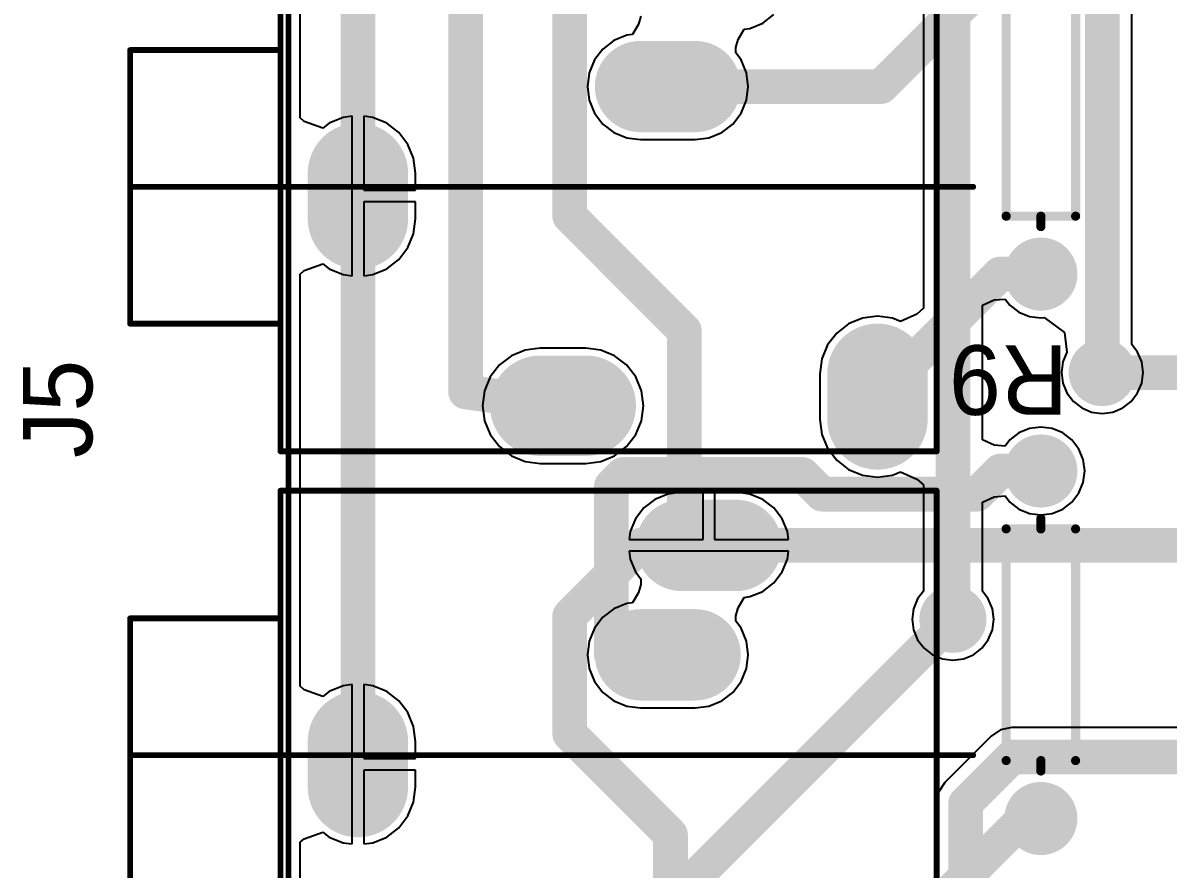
# Model space of a CAD drawing. Header units: millimetres. Extents: x 2.82 to 7.12, y 0.77 to 5.15.
# Drawn here: x 2.826 to 3.815, y 2.141 to 2.872 of the extents above; entities that cross this region are included whole.
import ezdxf

# ---------------------------------------------------------------- set-up
doc = ezdxf.new("R2010")
doc.units = ezdxf.units.MM
doc.header["$MEASUREMENT"] = 0
for name, color, linetype in [('BottomLayer', 5, 'Continuous'), ('BottomSolder', 6, 'Continuous'), ('Mechanical1', 6, 'Continuous'), ('MultiLayer', 9, 'Continuous'), ('PadHoleLayer', 156, 'Continuous'), ('TopLayer', 1, 'Continuous'), ('TopOverlay', 2, 'Continuous'), ('TopSolder', 216, 'Continuous'), ('ViaHoleLayer', 16, 'Continuous')]:
    doc.layers.add(name, color=color, linetype=linetype)

msp = doc.modelspace()

# ---------------------------------------------------------------- linework, layer by layer
at = {"layer": 'BottomLayer'}
for points, const_width in [([(3.208, 2.55333), (3.208, 3.096)], 0.03), ([(3.56692, 2.81692), (3.705, 2.955)], 0.03), ([(3.35909, 2.81692), (3.40634, 2.81692)], 0.07087), ([(3.38272, 2.81692), (3.56692, 2.81692)], 0.03), ([(3.115, 2.70275), (3.115, 2.74212)], 0.07874), ([(3.56382, 2.54921), (3.66961, 2.655)], 0.03), ([(3.66961, 2.655), (3.705, 2.655)], 0.03), ([(3.56382, 2.52952), (3.56382, 2.56889)], 0.07874), ([(3.758, 2.57), (4.86, 2.57)], 0.03), ([(3.27248, 2.54133), (3.31185, 2.54133)], 0.07874), ([(3.208, 2.55333), (3.29217, 2.54133)], 0.03), ([(3.334, 2.472), (3.344, 2.482)], 0.03), ([(3.344, 2.482), (3.499, 2.482)], 0.03), ([(3.499, 2.482), (3.516, 2.465)], 0.03), ([(3.65, 2.465), (3.67, 2.485)], 0.03), ([(3.67, 2.485), (3.705, 2.485)], 0.03), ([(3.334, 2.32628), (3.334, 2.472)], 0.03), ([(3.516, 2.465), (3.65, 2.465)], 0.03), ([(3.39453, 2.42077), (3.44177, 2.42077)], 0.07087), ([(3.41815, 2.42077), (3.92923, 2.42077)], 0.03), ([(3.361, 2.089), (3.629, 2.357)], 0.03), ([(3.35909, 2.32628), (3.40634, 2.32628)], 0.07087), ([(3.334, 2.32628), (3.38272, 2.32628)], 0.03), ([(3.115, 2.21211), (3.115, 2.25148)], 0.07874), ([(3.56382, 2.05857), (3.69025, 2.185)], 0.03), ([(3.69025, 2.185), (3.705, 2.185)], 0.03)]:
    msp.add_lwpolyline(points, dxfattribs=dict(at, const_width=const_width))
for points, const_width in [([(3.34138, 2.81692, 1), (3.37681, 2.81692, 1)], 0.03543), ([(3.38862, 2.81692, 1), (3.42405, 2.81692, 1)], 0.03543), ([(3.37522, 2.81692, 1), (3.39022, 2.81692, 1)], 0.015), ([(3.55942, 2.81692, 1), (3.57442, 2.81692, 1)], 0.015), ([(3.55942, 2.81692, 1), (3.57442, 2.81692, 1)], 0.015), ([(3.09531, 2.74212, 1), (3.13469, 2.74212, 1)], 0.03937), ([(3.09531, 2.70275, 1), (3.13469, 2.70275, 1)], 0.03937), ([(3.69122, 2.655, 1), (3.71878, 2.655, 1)], 0.02756), ([(3.66211, 2.655, 1), (3.67711, 2.655, 1)], 0.015), ([(3.66211, 2.655, 1), (3.67711, 2.655, 1)], 0.015), ([(3.6975, 2.655, 1), (3.7125, 2.655, 1)], 0.015), ([(3.54413, 2.56889, 1), (3.5835, 2.56889, 1)], 0.03937), ([(3.7455, 2.57, 1), (3.7705, 2.57, 1)], 0.025), ([(3.7505, 2.57, 1), (3.7655, 2.57, 1)], 0.015), ([(3.2528, 2.54133, 1), (3.29217, 2.54133, 1)], 0.03937), ([(3.29217, 2.54133, 1), (3.33154, 2.54133, 1)], 0.03937), ([(3.2005, 2.55333, 1), (3.2155, 2.55333, 1)], 0.015), ([(3.2005, 2.55333, 1), (3.2155, 2.55333, 1)], 0.015), ([(3.54413, 2.52952, 1), (3.5835, 2.52952, 1)], 0.03937), ([(3.55632, 2.54921, 1), (3.57132, 2.54921, 1)], 0.015), ([(3.28467, 2.54133, 1), (3.29967, 2.54133, 1)], 0.015), ([(3.69122, 2.485, 1), (3.71878, 2.485, 1)], 0.02756), ([(3.3365, 2.482, 1), (3.3515, 2.482, 1)], 0.015), ([(3.3365, 2.482, 1), (3.3515, 2.482, 1)], 0.015), ([(3.4915, 2.482, 1), (3.5065, 2.482, 1)], 0.015), ([(3.4915, 2.482, 1), (3.5065, 2.482, 1)], 0.015), ([(3.6625, 2.485, 1), (3.6775, 2.485, 1)], 0.015), ([(3.6625, 2.485, 1), (3.6775, 2.485, 1)], 0.015), ([(3.6975, 2.485, 1), (3.7125, 2.485, 1)], 0.015), ([(3.3265, 2.472, 1), (3.3415, 2.472, 1)], 0.015), ([(3.3265, 2.472, 1), (3.3415, 2.472, 1)], 0.015), ([(3.5085, 2.465, 1), (3.5235, 2.465, 1)], 0.015), ([(3.5085, 2.465, 1), (3.5235, 2.465, 1)], 0.015), ([(3.6425, 2.465, 1), (3.6575, 2.465, 1)], 0.015), ([(3.6425, 2.465, 1), (3.6575, 2.465, 1)], 0.015), ([(3.37681, 2.42077, 1), (3.41224, 2.42077, 1)], 0.03543), ([(3.42406, 2.42077, 1), (3.45949, 2.42077, 1)], 0.03543), ([(3.41065, 2.42077, 1), (3.42565, 2.42077, 1)], 0.015), ([(3.6165, 2.357, 1), (3.6415, 2.357, 1)], 0.025), ([(3.6215, 2.357, 1), (3.6365, 2.357, 1)], 0.015), ([(3.34138, 2.32628, 1), (3.37681, 2.32628, 1)], 0.03543), ([(3.38862, 2.32628, 1), (3.42405, 2.32628, 1)], 0.03543), ([(3.3265, 2.32628, 1), (3.3415, 2.32628, 1)], 0.015), ([(3.3265, 2.32628, 1), (3.3415, 2.32628, 1)], 0.015), ([(3.37522, 2.32628, 1), (3.39022, 2.32628, 1)], 0.015), ([(3.09531, 2.25148, 1), (3.13469, 2.25148, 1)], 0.03937), ([(3.09531, 2.21211, 1), (3.13469, 2.21211, 1)], 0.03937), ([(3.69122, 2.185, 1), (3.71878, 2.185, 1)], 0.02756), ([(3.68275, 2.185, 1), (3.69775, 2.185, 1)], 0.015), ([(3.68275, 2.185, 1), (3.69775, 2.185, 1)], 0.015), ([(3.6975, 2.185, 1), (3.7125, 2.185, 1)], 0.015)]:
    msp.add_lwpolyline(points, format="xyb", close=True, dxfattribs=dict(at, const_width=const_width))
at = {"layer": 'BottomSolder'}
for points, const_width in [([(3.35909, 2.81692), (3.40634, 2.81692)], 0.07887), ([(3.115, 2.70275), (3.115, 2.74212)], 0.08674), ([(3.56382, 2.52952), (3.56382, 2.56889)], 0.08674), ([(3.27248, 2.54133), (3.31185, 2.54133)], 0.08674), ([(3.39453, 2.42077), (3.44177, 2.42077)], 0.07887), ([(3.35909, 2.32628), (3.40634, 2.32628)], 0.07887), ([(3.115, 2.21211), (3.115, 2.25148)], 0.08674)]:
    msp.add_lwpolyline(points, dxfattribs=dict(at, const_width=const_width))
for points, const_width in [([(3.33938, 2.81692, 1), (3.37881, 2.81692, 1)], 0.03943), ([(3.38662, 2.81692, 1), (3.42605, 2.81692, 1)], 0.03943), ([(3.09332, 2.74212, 1), (3.13668, 2.74212, 1)], 0.04337), ([(3.09332, 2.70275, 1), (3.13668, 2.70275, 1)], 0.04337), ([(3.68922, 2.655, 1), (3.72078, 2.655, 1)], 0.03156), ([(3.54213, 2.56889, 1), (3.5855, 2.56889, 1)], 0.04337), ([(3.7435, 2.57, 1), (3.7725, 2.57, 1)], 0.029), ([(3.2508, 2.54133, 1), (3.29417, 2.54133, 1)], 0.04337), ([(3.29017, 2.54133, 1), (3.33354, 2.54133, 1)], 0.04337), ([(3.54213, 2.52952, 1), (3.5855, 2.52952, 1)], 0.04337), ([(3.68922, 2.485, 1), (3.72078, 2.485, 1)], 0.03156), ([(3.37481, 2.42077, 1), (3.41424, 2.42077, 1)], 0.03943), ([(3.42206, 2.42077, 1), (3.46149, 2.42077, 1)], 0.03943), ([(3.6145, 2.357, 1), (3.6435, 2.357, 1)], 0.029), ([(3.33938, 2.32628, 1), (3.37881, 2.32628, 1)], 0.03943), ([(3.38662, 2.32628, 1), (3.42605, 2.32628, 1)], 0.03943), ([(3.09332, 2.25148, 1), (3.13668, 2.25148, 1)], 0.04337), ([(3.09332, 2.21211, 1), (3.13668, 2.21211, 1)], 0.04337), ([(3.68922, 2.185, 1), (3.72078, 2.185, 1)], 0.03156)]:
    msp.add_lwpolyline(points, format="xyb", close=True, dxfattribs=dict(at, const_width=const_width))
at = {"layer": 'Mechanical1', "const_width": 0.005}
msp.add_lwpolyline([(3.055, 0.995), (3.055, 4.945)], dxfattribs=at)
at = {"layer": 'MultiLayer'}
for points, const_width in [([(3.35909, 2.81692), (3.40634, 2.81692)], 0.07087), ([(3.115, 2.70275), (3.115, 2.74212)], 0.07874), ([(3.56382, 2.52952), (3.56382, 2.56889)], 0.07874), ([(3.27248, 2.54133), (3.31185, 2.54133)], 0.07874), ([(3.39453, 2.42077), (3.44177, 2.42077)], 0.07087), ([(3.35909, 2.32628), (3.40634, 2.32628)], 0.07087), ([(3.115, 2.21211), (3.115, 2.25148)], 0.07874)]:
    msp.add_lwpolyline(points, dxfattribs=dict(at, const_width=const_width))
for points, const_width in [([(3.34138, 2.81692, 1), (3.37681, 2.81692, 1)], 0.03543), ([(3.38862, 2.81692, 1), (3.42405, 2.81692, 1)], 0.03543), ([(3.09531, 2.74212, 1), (3.13469, 2.74212, 1)], 0.03937), ([(3.09531, 2.70275, 1), (3.13469, 2.70275, 1)], 0.03937), ([(3.69122, 2.655, 1), (3.71878, 2.655, 1)], 0.02756), ([(3.54413, 2.56889, 1), (3.5835, 2.56889, 1)], 0.03937), ([(3.7455, 2.57, 1), (3.7705, 2.57, 1)], 0.025), ([(3.2528, 2.54133, 1), (3.29217, 2.54133, 1)], 0.03937), ([(3.29217, 2.54133, 1), (3.33154, 2.54133, 1)], 0.03937), ([(3.54413, 2.52952, 1), (3.5835, 2.52952, 1)], 0.03937), ([(3.69122, 2.485, 1), (3.71878, 2.485, 1)], 0.02756), ([(3.37681, 2.42077, 1), (3.41224, 2.42077, 1)], 0.03543), ([(3.42406, 2.42077, 1), (3.45949, 2.42077, 1)], 0.03543), ([(3.6165, 2.357, 1), (3.6415, 2.357, 1)], 0.025), ([(3.34138, 2.32628, 1), (3.37681, 2.32628, 1)], 0.03543), ([(3.38862, 2.32628, 1), (3.42405, 2.32628, 1)], 0.03543), ([(3.09531, 2.25148, 1), (3.13469, 2.25148, 1)], 0.03937), ([(3.09531, 2.21211, 1), (3.13469, 2.21211, 1)], 0.03937), ([(3.69122, 2.185, 1), (3.71878, 2.185, 1)], 0.02756)]:
    msp.add_lwpolyline(points, format="xyb", close=True, dxfattribs=dict(at, const_width=const_width))
at = {"layer": 'PadHoleLayer'}
for points, const_width in [([(3.36894, 2.81692, 1), (3.3965, 2.81692, 1)], 0.02756), ([(3.10024, 2.72244, 1), (3.12976, 2.72244, 1)], 0.02953), ([(3.69663, 2.655, 1), (3.71337, 2.655, 1)], 0.01673), ([(3.54905, 2.54921, 1), (3.57858, 2.54921, 1)], 0.02953), ([(3.2774, 2.54133, 1), (3.30693, 2.54133, 1)], 0.02953), ([(3.69663, 2.485, 1), (3.71337, 2.485, 1)], 0.01673), ([(3.40437, 2.42077, 1), (3.43193, 2.42077, 1)], 0.02756), ([(3.36894, 2.32628, 1), (3.3965, 2.32628, 1)], 0.02756), ([(3.10024, 2.23179, 1), (3.12976, 2.23179, 1)], 0.02953), ([(3.69663, 2.185, 1), (3.71337, 2.185, 1)], 0.01673)]:
    msp.add_lwpolyline(points, format="xyb", close=True, dxfattribs=dict(at, const_width=const_width))
at = {"layer": 'TopLayer'}
for p, q in [((3.78349, 2.59427), (3.78349, 3.51073)), ((3.065, 2.78979), (3.065, 3.14572)), ((3.60351, 2.96358), (3.60351, 2.62548)), ((3.46468, 2.87173), (3.47418, 2.87901)), ((3.35741, 2.87088), (3.35217, 2.86184)), ((3.3594, 2.87769), (3.35741, 2.87088)), ((3.45363, 2.86715), (3.46468, 2.87173)), ((3.34723, 2.86119), (3.33618, 2.85661)), ((3.35217, 2.86184), (3.34723, 2.86119)), ((3.44346, 2.85746), (3.4487, 2.8665)), ((3.4487, 2.8665), (3.45363, 2.86715)), ((3.32669, 2.84933), (3.31941, 2.83984)), ((3.33618, 2.85661), (3.32669, 2.84933)), ((3.44137, 2.8459), (3.44147, 2.85064)), ((3.44147, 2.85064), (3.44346, 2.85746)), ((3.31941, 2.83984), (3.31483, 2.82878)), ((3.44602, 2.83984), (3.44137, 2.8459)), ((3.4506, 2.82878), (3.44602, 2.83984)), ((3.31483, 2.82878), (3.31327, 2.81692)), ((3.45216, 2.81692), (3.4506, 2.82878)), ((3.31327, 2.81692), (3.31483, 2.80506)), ((3.4506, 2.80506), (3.45216, 2.81692)), ((3.31483, 2.80506), (3.31941, 2.79401)), ((3.44602, 2.79401), (3.4506, 2.80506)), ((3.10211, 2.79022), (3.0901, 2.78525)), ((3.11, 2.79126), (3.10211, 2.79022)), ((3.11, 2.72244), (3.11, 2.79126)), ((3.12789, 2.79022), (3.12, 2.79126)), ((3.12, 2.79126), (3.12, 2.72744)), ((3.1399, 2.78525), (3.12789, 2.79022)), ((3.31941, 2.79401), (3.32669, 2.78452)), ((3.43874, 2.78452), (3.44602, 2.79401)), ((3.0685, 2.78685), (3.065, 2.78979)), ((3.08468, 2.78109), (3.0685, 2.78685)), ((3.0901, 2.78525), (3.08468, 2.78109)), ((3.15021, 2.77733), (3.1399, 2.78525)), ((3.32669, 2.78452), (3.33618, 2.77724)), ((3.42925, 2.77724), (3.43874, 2.78452)), ((3.15812, 2.76702), (3.15021, 2.77733)), ((3.33618, 2.77724), (3.34723, 2.77266)), ((3.34723, 2.77266), (3.35909, 2.7711)), ((3.35909, 2.7711), (3.40634, 2.7711)), ((3.40634, 2.7711), (3.4182, 2.77266)), ((3.4182, 2.77266), (3.42925, 2.77724)), ((3.1631, 2.75501), (3.15812, 2.76702)), ((3.1648, 2.74212), (3.1631, 2.75501)), ((3.1648, 2.72744), (3.1648, 2.74212)), ((3.11, 2.65361), (3.11, 2.72244)), ((3.12, 2.72744), (3.1648, 2.72744)), ((3.1648, 2.71744), (3.12, 2.71744)), ((3.12, 2.71744), (3.12, 2.65361)), ((3.1648, 2.70275), (3.1648, 2.71744)), ((3.1631, 2.68986), (3.1648, 2.70275)), ((3.15812, 2.67785), (3.1631, 2.68986)), ((3.15021, 2.66754), (3.15812, 2.67785)), ((3.0685, 2.65803), (3.08468, 2.66378)), ((3.08468, 2.66378), (3.0901, 2.65963)), ((3.1399, 2.65963), (3.15021, 2.66754)), ((3.065, 2.65508), (3.0685, 2.65803)), ((3.065, 2.29915), (3.065, 2.65508)), ((3.0901, 2.65963), (3.10211, 2.65465)), ((3.10211, 2.65465), (3.11, 2.65361)), ((3.12, 2.65361), (3.12789, 2.65465)), ((3.12789, 2.65465), (3.1399, 2.65963)), ((3.65449, 2.62804), (3.66478, 2.6327)), ((3.66478, 2.6327), (3.67417, 2.63347)), ((3.67417, 2.63347), (3.67821, 2.62821)), ((3.60351, 2.62548), (3.59797, 2.62044)), ((3.65449, 2.51196), (3.65449, 2.62804)), ((3.67821, 2.62821), (3.68606, 2.62219)), ((3.68606, 2.62219), (3.6952, 2.61841)), ((3.53892, 2.61202), (3.52861, 2.6041)), ((3.55093, 2.61699), (3.53892, 2.61202)), ((3.56382, 2.61869), (3.55093, 2.61699)), ((3.57671, 2.61699), (3.56382, 2.61869)), ((3.58383, 2.61404), (3.57671, 2.61699)), ((3.59797, 2.62044), (3.58383, 2.61404)), ((3.6952, 2.61841), (3.705, 2.61712)), ((3.705, 2.61712), (3.70782, 2.61749)), ((3.70782, 2.61749), (3.72554, 2.60449)), ((3.52861, 2.6041), (3.52069, 2.59379)), ((3.72554, 2.60449), (3.72743, 2.58765)), ((3.52069, 2.59379), (3.51572, 2.58178)), ((3.78857, 2.58765), (3.78349, 2.59427)), ((3.24758, 2.58446), (3.23727, 2.57655)), ((3.25959, 2.58943), (3.24758, 2.58446)), ((3.27248, 2.59113), (3.25959, 2.58943)), ((3.31185, 2.59113), (3.27248, 2.59113)), ((3.32474, 2.58943), (3.31185, 2.59113)), ((3.33675, 2.58446), (3.32474, 2.58943)), ((3.34706, 2.57655), (3.33675, 2.58446)), ((3.72743, 2.58765), (3.7239, 2.57914)), ((3.7921, 2.57914), (3.78857, 2.58765)), ((3.23727, 2.57655), (3.22936, 2.56623)), ((3.35498, 2.56623), (3.34706, 2.57655)), ((3.51572, 2.58178), (3.51402, 2.56889)), ((3.7239, 2.57914), (3.7227, 2.57)), ((3.7933, 2.57), (3.7921, 2.57914)), ((3.22936, 2.56623), (3.22438, 2.55422)), ((3.35995, 2.55422), (3.35498, 2.56623)), ((3.51402, 2.56889), (3.51402, 2.52952)), ((3.7227, 2.57), (3.7239, 2.56086)), ((3.7921, 2.56086), (3.7933, 2.57)), ((3.22438, 2.55422), (3.22268, 2.54133)), ((3.36165, 2.54133), (3.35995, 2.55422)), ((3.7239, 2.56086), (3.72743, 2.55235)), ((3.78857, 2.55235), (3.7921, 2.56086)), ((3.72743, 2.55235), (3.73304, 2.54504)), ((3.73304, 2.54504), (3.74035, 2.53943)), ((3.77565, 2.53943), (3.78296, 2.54504)), ((3.78296, 2.54504), (3.78857, 2.55235)), ((3.22268, 2.54133), (3.22438, 2.52845)), ((3.35995, 2.52845), (3.36165, 2.54133)), ((3.74035, 2.53943), (3.74886, 2.5359)), ((3.74886, 2.5359), (3.758, 2.5347)), ((3.758, 2.5347), (3.76714, 2.5359)), ((3.76714, 2.5359), (3.77565, 2.53943)), ((3.22438, 2.52845), (3.22936, 2.51644)), ((3.35498, 2.51644), (3.35995, 2.52845)), ((3.51402, 2.52952), (3.51572, 2.51663)), ((3.705, 2.52288), (3.6952, 2.52159)), ((3.7148, 2.52159), (3.705, 2.52288)), ((3.22936, 2.51644), (3.23727, 2.50612)), ((3.34706, 2.50612), (3.35498, 2.51644)), ((3.51572, 2.51663), (3.52069, 2.50462)), ((3.68606, 2.51781), (3.67821, 2.51179)), ((3.6952, 2.52159), (3.68606, 2.51781)), ((3.72394, 2.51781), (3.7148, 2.52159)), ((3.73179, 2.51179), (3.72394, 2.51781)), ((3.23727, 2.50612), (3.24758, 2.49821)), ((3.33675, 2.49821), (3.34706, 2.50612)), ((3.52069, 2.50462), (3.52861, 2.49431)), ((3.66478, 2.5073), (3.65449, 2.51196)), ((3.67417, 2.50653), (3.66478, 2.5073)), ((3.67821, 2.51179), (3.67417, 2.50653)), ((3.73781, 2.50394), (3.73179, 2.51179)), ((3.74159, 2.4948), (3.73781, 2.50394)), ((3.24758, 2.49821), (3.25959, 2.49323)), ((3.25959, 2.49323), (3.27248, 2.49154)), ((3.31185, 2.49154), (3.32474, 2.49323)), ((3.32474, 2.49323), (3.33675, 2.49821)), ((3.52861, 2.49431), (3.53892, 2.4864)), ((3.74288, 2.485), (3.74159, 2.4948)), ((3.27248, 2.49154), (3.31185, 2.49154)), ((3.53892, 2.4864), (3.55093, 2.48142)), ((3.57671, 2.48142), (3.58383, 2.48437)), ((3.58383, 2.48437), (3.59797, 2.47798)), ((3.74159, 2.4752), (3.74288, 2.485)), ((3.55093, 2.48142), (3.56382, 2.47973)), ((3.56382, 2.47973), (3.57671, 2.48142)), ((3.59797, 2.47798), (3.60351, 2.47294)), ((3.73781, 2.46606), (3.74159, 2.4752)), ((3.38267, 2.46503), (3.37162, 2.46046)), ((3.39453, 2.46659), (3.38267, 2.46503)), ((3.41315, 2.46659), (3.39453, 2.46659)), ((3.41315, 2.42577), (3.41315, 2.46659)), ((3.44177, 2.46659), (3.42315, 2.46659)), ((3.42315, 2.46659), (3.42315, 2.42577)), ((3.45363, 2.46503), (3.44177, 2.46659)), ((3.46468, 2.46046), (3.45363, 2.46503)), ((3.60351, 2.47294), (3.60351, 2.38127)), ((3.66478, 2.4627), (3.67417, 2.46347)), ((3.67417, 2.46347), (3.67821, 2.45821)), ((3.73179, 2.45821), (3.73781, 2.46606)), ((3.37162, 2.46046), (3.36212, 2.45317)), ((3.47418, 2.45317), (3.46468, 2.46046)), ((3.65449, 2.45804), (3.66478, 2.4627)), ((3.65449, 2.38127), (3.65449, 2.45804)), ((3.67821, 2.45821), (3.68606, 2.45219)), ((3.72394, 2.45219), (3.73179, 2.45821)), ((3.35484, 2.44368), (3.35026, 2.43263)), ((3.36212, 2.45317), (3.35484, 2.44368)), ((3.48146, 2.44368), (3.47418, 2.45317)), ((3.48604, 2.43263), (3.48146, 2.44368)), ((3.68606, 2.45219), (3.6952, 2.44841)), ((3.6952, 2.44841), (3.705, 2.44712)), ((3.705, 2.44712), (3.7148, 2.44841)), ((3.7148, 2.44841), (3.72394, 2.45219)), ((3.35026, 2.43263), (3.34936, 2.42577)), ((3.34936, 2.42577), (3.41315, 2.42577)), ((3.42315, 2.42577), (3.48694, 2.42577)), ((3.48694, 2.42577), (3.48604, 2.43263)), ((3.41815, 2.41577), (3.34936, 2.41577)), ((3.34936, 2.41577), (3.35026, 2.40891)), ((3.48694, 2.41577), (3.41815, 2.41577)), ((3.48604, 2.40891), (3.48694, 2.41577)), ((3.35026, 2.40891), (3.35484, 2.39786)), ((3.48146, 2.39786), (3.48604, 2.40891)), ((3.35484, 2.39786), (3.3595, 2.39179)), ((3.47418, 2.38837), (3.48146, 2.39786)), ((3.3594, 2.38705), (3.35741, 2.38024)), ((3.3595, 2.39179), (3.3594, 2.38705)), ((3.46468, 2.38108), (3.47418, 2.38837)), ((3.35741, 2.38024), (3.35217, 2.3712)), ((3.44346, 2.36681), (3.4487, 2.37586)), ((3.4487, 2.37586), (3.45363, 2.37651)), ((3.45363, 2.37651), (3.46468, 2.38108)), ((3.59843, 2.37465), (3.5949, 2.36614)), ((3.60351, 2.38127), (3.59843, 2.37465)), ((3.65957, 2.37465), (3.65449, 2.38127)), ((3.6631, 2.36614), (3.65957, 2.37465)), ((3.33618, 2.36597), (3.32669, 2.35869)), ((3.34723, 2.37055), (3.33618, 2.36597)), ((3.35217, 2.3712), (3.34723, 2.37055)), ((3.44147, 2.36), (3.44346, 2.36681)), ((3.5949, 2.36614), (3.5937, 2.357)), ((3.6643, 2.357), (3.6631, 2.36614)), ((3.32669, 2.35869), (3.31941, 2.34919)), ((3.44137, 2.35526), (3.44147, 2.36)), ((3.44602, 2.34919), (3.44137, 2.35526)), ((3.5937, 2.357), (3.5949, 2.34786)), ((3.6631, 2.34786), (3.6643, 2.357)), ((3.31941, 2.34919), (3.31483, 2.33814)), ((3.4506, 2.33814), (3.44602, 2.34919)), ((3.5949, 2.34786), (3.59843, 2.33935)), ((3.65957, 2.33935), (3.6631, 2.34786)), ((3.31483, 2.33814), (3.31327, 2.32628)), ((3.45216, 2.32628), (3.4506, 2.33814)), ((3.59843, 2.33935), (3.60404, 2.33204)), ((3.65396, 2.33204), (3.65957, 2.33935)), ((3.31327, 2.32628), (3.31483, 2.31442)), ((3.4506, 2.31442), (3.45216, 2.32628)), ((3.60404, 2.33204), (3.61135, 2.32643)), ((3.61135, 2.32643), (3.61986, 2.3229)), ((3.63814, 2.3229), (3.64665, 2.32643)), ((3.64665, 2.32643), (3.65396, 2.33204)), ((3.61986, 2.3229), (3.629, 2.3217)), ((3.629, 2.3217), (3.63814, 2.3229)), ((3.31483, 2.31442), (3.31941, 2.30337)), ((3.44602, 2.30337), (3.4506, 2.31442)), ((3.0685, 2.2962), (3.065, 2.29915)), ((3.08468, 2.29045), (3.0685, 2.2962)), ((3.10211, 2.29958), (3.0901, 2.2946)), ((3.11, 2.30062), (3.10211, 2.29958)), ((3.11, 2.23179), (3.11, 2.30062)), ((3.12789, 2.29958), (3.12, 2.30062)), ((3.12, 2.30062), (3.12, 2.23679)), ((3.1399, 2.2946), (3.12789, 2.29958)), ((3.31941, 2.30337), (3.32669, 2.29388)), ((3.43874, 2.29388), (3.44602, 2.30337)), ((3.0901, 2.2946), (3.08468, 2.29045)), ((3.15021, 2.28669), (3.1399, 2.2946)), ((3.15812, 2.27638), (3.15021, 2.28669)), ((3.32669, 2.29388), (3.33618, 2.2866)), ((3.33618, 2.2866), (3.34723, 2.28202)), ((3.4182, 2.28202), (3.42925, 2.2866)), ((3.42925, 2.2866), (3.43874, 2.29388)), ((3.1631, 2.26437), (3.15812, 2.27638)), ((3.34723, 2.28202), (3.35909, 2.28046)), ((3.35909, 2.28046), (3.40634, 2.28046)), ((3.40634, 2.28046), (3.4182, 2.28202)), ((3.1648, 2.25148), (3.1631, 2.26437)), ((3.66198, 2.25602), (3.62198, 2.21602)), ((3.67025, 2.26155), (3.66198, 2.25602)), ((3.68, 2.26349), (3.67025, 2.26155)), ((3.85043, 2.26349), (3.68, 2.26349)), ((3.1648, 2.23679), (3.1648, 2.25148)), ((3.12, 2.23679), (3.1648, 2.23679)), ((3.11, 2.16297), (3.11, 2.23179)), ((3.1648, 2.22679), (3.12, 2.22679)), ((3.12, 2.22679), (3.12, 2.16297)), ((3.1648, 2.21211), (3.1648, 2.22679)), ((3.1631, 2.19922), (3.1648, 2.21211)), ((3.61645, 2.20775), (3.61451, 2.198)), ((3.62198, 2.21602), (3.61645, 2.20775)), ((3.15812, 2.18721), (3.1631, 2.19922)), ((3.61451, 2.198), (3.61451, 2.12552)), ((3.15021, 2.1769), (3.15812, 2.18721)), ((3.1399, 2.16898), (3.15021, 2.1769)), ((3.065, 2.16444), (3.0685, 2.16738)), ((3.0685, 2.16738), (3.08468, 2.17314)), ((3.08468, 2.17314), (3.0901, 2.16898)), ((3.0901, 2.16898), (3.10211, 2.16401)), ((3.12789, 2.16401), (3.1399, 2.16898)), ((3.065, 1.80614), (3.065, 2.16444)), ((3.10211, 2.16401), (3.11, 2.16297)), ((3.12, 2.16297), (3.12789, 2.16401))]:
    msp.add_line(p, q, dxfattribs=at)
for points, const_width in [([(3.629, 2.357), (3.629, 3.713)], 0.03), ([(3.758, 2.57), (3.758, 3.535)], 0.03), ([(3.115, 2.72244), (3.115, 3.21308)], 0.03), ([(3.298, 2.705), (3.298, 2.88941)], 0.03), ([(3.35909, 2.81692), (3.40634, 2.81692)], 0.07087), ([(3.115, 2.70275), (3.115, 2.74212)], 0.07874), ([(3.115, 2.23179), (3.115, 2.72244)], 0.03), ([(3.298, 2.705), (3.397, 2.606)], 0.03), ([(3.397, 2.42077), (3.397, 2.606)], 0.03), ([(3.56382, 2.52952), (3.56382, 2.56889)], 0.07874), ([(3.27248, 2.54133), (3.31185, 2.54133)], 0.07874), ([(3.39453, 2.42077), (3.44177, 2.42077)], 0.07087), ([(3.298, 2.36), (3.35877, 2.42077)], 0.03), ([(3.35877, 2.42077), (3.397, 2.42077)], 0.03), ([(3.397, 2.42077), (3.41815, 2.42077)], 0.03), ([(3.298, 2.258), (3.298, 2.36)], 0.03), ([(3.35909, 2.32628), (3.40634, 2.32628)], 0.07087), ([(3.115, 2.21211), (3.115, 2.25148)], 0.07874), ([(3.298, 2.258), (3.385, 2.171)], 0.03), ([(3.64, 2.198), (3.68, 2.238)], 0.03), ([(3.68, 2.238), (3.872, 2.238)], 0.03), ([(3.64, 1.941), (3.64, 2.198)], 0.03), ([(3.385, 1.93013), (3.385, 2.171)], 0.03)]:
    msp.add_lwpolyline(points, dxfattribs=dict(at, const_width=const_width))
for points, const_width in [([(3.34138, 2.81692, 1), (3.37681, 2.81692, 1)], 0.03543), ([(3.38862, 2.81692, 1), (3.42405, 2.81692, 1)], 0.03543), ([(3.09531, 2.74212, 1), (3.13469, 2.74212, 1)], 0.03937), ([(3.09531, 2.70275, 1), (3.13469, 2.70275, 1)], 0.03937), ([(3.1075, 2.72244, 1), (3.1225, 2.72244, 1)], 0.015), ([(3.1075, 2.72244, 1), (3.1225, 2.72244, 1)], 0.015), ([(3.2905, 2.705, 1), (3.3055, 2.705, 1)], 0.015), ([(3.2905, 2.705, 1), (3.3055, 2.705, 1)], 0.015), ([(3.69122, 2.655, 1), (3.71878, 2.655, 1)], 0.02756), ([(3.3895, 2.606, 1), (3.4045, 2.606, 1)], 0.015), ([(3.3895, 2.606, 1), (3.4045, 2.606, 1)], 0.015), ([(3.54413, 2.56889, 1), (3.5835, 2.56889, 1)], 0.03937), ([(3.7455, 2.57, 1), (3.7705, 2.57, 1)], 0.025), ([(3.7505, 2.57, 1), (3.7655, 2.57, 1)], 0.015), ([(3.2528, 2.54133, 1), (3.29217, 2.54133, 1)], 0.03937), ([(3.29217, 2.54133, 1), (3.33154, 2.54133, 1)], 0.03937), ([(3.54413, 2.52952, 1), (3.5835, 2.52952, 1)], 0.03937), ([(3.69122, 2.485, 1), (3.71878, 2.485, 1)], 0.02756), ([(3.37681, 2.42077, 1), (3.41224, 2.42077, 1)], 0.03543), ([(3.42406, 2.42077, 1), (3.45949, 2.42077, 1)], 0.03543), ([(3.35127, 2.42077, 1), (3.36627, 2.42077, 1)], 0.015), ([(3.35127, 2.42077, 1), (3.36627, 2.42077, 1)], 0.015), ([(3.3895, 2.42077, 1), (3.4045, 2.42077, 1)], 0.015), ([(3.3895, 2.42077, 1), (3.4045, 2.42077, 1)], 0.015), ([(3.3895, 2.42077, 1), (3.4045, 2.42077, 1)], 0.015), ([(3.41065, 2.42077, 1), (3.42565, 2.42077, 1)], 0.015), ([(3.2905, 2.36, 1), (3.3055, 2.36, 1)], 0.015), ([(3.2905, 2.36, 1), (3.3055, 2.36, 1)], 0.015), ([(3.6165, 2.357, 1), (3.6415, 2.357, 1)], 0.025), ([(3.6215, 2.357, 1), (3.6365, 2.357, 1)], 0.015), ([(3.34138, 2.32628, 1), (3.37681, 2.32628, 1)], 0.03543), ([(3.38862, 2.32628, 1), (3.42405, 2.32628, 1)], 0.03543), ([(3.09531, 2.25148, 1), (3.13469, 2.25148, 1)], 0.03937), ([(3.2905, 2.258, 1), (3.3055, 2.258, 1)], 0.015), ([(3.2905, 2.258, 1), (3.3055, 2.258, 1)], 0.015), ([(3.09531, 2.21211, 1), (3.13469, 2.21211, 1)], 0.03937), ([(3.1075, 2.23179, 1), (3.1225, 2.23179, 1)], 0.015), ([(3.6725, 2.238, 1), (3.6875, 2.238, 1)], 0.015), ([(3.6725, 2.238, 1), (3.6875, 2.238, 1)], 0.015), ([(3.6325, 2.198, 1), (3.6475, 2.198, 1)], 0.015), ([(3.6325, 2.198, 1), (3.6475, 2.198, 1)], 0.015), ([(3.69122, 2.185, 1), (3.71878, 2.185, 1)], 0.02756), ([(3.3775, 2.171, 1), (3.3925, 2.171, 1)], 0.015), ([(3.3775, 2.171, 1), (3.3925, 2.171, 1)], 0.015)]:
    msp.add_lwpolyline(points, format="xyb", close=True, dxfattribs=dict(at, const_width=const_width))
at = {"layer": 'TopOverlay'}
for points, const_width in [([(3.04807, 2.50196), (3.04807, 2.95866)], 0.005), ([(3.615, 2.50196), (3.615, 2.95866)], 0.005), ([(3.675, 2.705), (3.675, 2.905)], 0.00787), ([(3.735, 2.705), (3.735, 2.905)], 0.00787), ([(2.91815, 2.6122), (2.91815, 2.84842)], 0.005), ([(2.91815, 2.84842), (3.04807, 2.84842)], 0.005), ([(2.91815, 2.73031), (3.6465, 2.73031)], 0.005), ([(3.675, 2.705), (3.705, 2.705)], 0.00787), ([(3.705, 2.705), (3.735, 2.705)], 0.00787), ([(3.705, 2.696), (3.705, 2.705)], 0.00787), ([(2.91815, 2.6122), (3.04807, 2.6122)], 0.005), ([(3.04807, 2.50196), (3.615, 2.50196)], 0.005), ([(3.04807, 2.01132), (3.04807, 2.46801)], 0.005), ([(3.04807, 2.46801), (3.615, 2.46801)], 0.005), ([(3.615, 2.01132), (3.615, 2.46801)], 0.005), ([(3.705, 2.435), (3.705, 2.444)], 0.00787), ([(3.675, 2.435), (3.735, 2.435)], 0.00787), ([(3.675, 2.235), (3.675, 2.435)], 0.00787), ([(3.735, 2.235), (3.735, 2.435)], 0.00787), ([(2.91815, 2.12156), (2.91815, 2.35778)], 0.005), ([(2.91815, 2.35778), (3.04807, 2.35778)], 0.005), ([(2.91815, 2.23967), (3.6465, 2.23967)], 0.005), ([(3.675, 2.235), (3.705, 2.235)], 0.00787), ([(3.705, 2.235), (3.735, 2.235)], 0.00787), ([(3.705, 2.226), (3.705, 2.235)], 0.00787)]:
    msp.add_lwpolyline(points, dxfattribs=dict(at, const_width=const_width))
for points, const_width in [([(2.9169, 2.84842, 1), (2.9194, 2.84842, 1)], 0.0025), ([(2.9169, 2.84842, 1), (2.9194, 2.84842, 1)], 0.0025), ([(3.04682, 2.84842, 1), (3.04932, 2.84842, 1)], 0.0025), ([(2.9169, 2.73031, 1), (2.9194, 2.73031, 1)], 0.0025), ([(3.64525, 2.73031, 1), (3.64775, 2.73031, 1)], 0.0025), ([(3.67303, 2.705, 1), (3.67697, 2.705, 1)], 0.00394), ([(3.67303, 2.705, 1), (3.67697, 2.705, 1)], 0.00394), ([(3.70303, 2.705, 1), (3.70697, 2.705, 1)], 0.00394), ([(3.70303, 2.705, 1), (3.70697, 2.705, 1)], 0.00394), ([(3.70303, 2.705, 1), (3.70697, 2.705, 1)], 0.00394), ([(3.73303, 2.705, 1), (3.73697, 2.705, 1)], 0.00394), ([(3.73303, 2.705, 1), (3.73697, 2.705, 1)], 0.00394), ([(3.70303, 2.696, 1), (3.70697, 2.696, 1)], 0.00394), ([(2.9169, 2.6122, 1), (2.9194, 2.6122, 1)], 0.0025), ([(2.9169, 2.6122, 1), (2.9194, 2.6122, 1)], 0.0025), ([(3.04682, 2.6122, 1), (3.04932, 2.6122, 1)], 0.0025), ([(3.04682, 2.50196, 1), (3.04932, 2.50196, 1)], 0.0025), ([(3.04682, 2.50196, 1), (3.04932, 2.50196, 1)], 0.0025), ([(3.61375, 2.50196, 1), (3.61625, 2.50196, 1)], 0.0025), ([(3.61375, 2.50196, 1), (3.61625, 2.50196, 1)], 0.0025), ([(3.04682, 2.46801, 1), (3.04932, 2.46801, 1)], 0.0025), ([(3.04682, 2.46801, 1), (3.04932, 2.46801, 1)], 0.0025), ([(3.61375, 2.46801, 1), (3.61625, 2.46801, 1)], 0.0025), ([(3.61375, 2.46801, 1), (3.61625, 2.46801, 1)], 0.0025), ([(3.70303, 2.444, 1), (3.70697, 2.444, 1)], 0.00394), ([(3.67303, 2.435, 1), (3.67697, 2.435, 1)], 0.00394), ([(3.67303, 2.435, 1), (3.67697, 2.435, 1)], 0.00394), ([(3.70303, 2.435, 1), (3.70697, 2.435, 1)], 0.00394), ([(3.73303, 2.435, 1), (3.73697, 2.435, 1)], 0.00394), ([(3.73303, 2.435, 1), (3.73697, 2.435, 1)], 0.00394), ([(2.9169, 2.35778, 1), (2.9194, 2.35778, 1)], 0.0025), ([(2.9169, 2.35778, 1), (2.9194, 2.35778, 1)], 0.0025), ([(3.04682, 2.35778, 1), (3.04932, 2.35778, 1)], 0.0025), ([(2.9169, 2.23967, 1), (2.9194, 2.23967, 1)], 0.0025), ([(3.64525, 2.23967, 1), (3.64775, 2.23967, 1)], 0.0025), ([(3.67303, 2.235, 1), (3.67697, 2.235, 1)], 0.00394), ([(3.67303, 2.235, 1), (3.67697, 2.235, 1)], 0.00394), ([(3.70303, 2.235, 1), (3.70697, 2.235, 1)], 0.00394), ([(3.70303, 2.235, 1), (3.70697, 2.235, 1)], 0.00394), ([(3.70303, 2.235, 1), (3.70697, 2.235, 1)], 0.00394), ([(3.73303, 2.235, 1), (3.73697, 2.235, 1)], 0.00394), ([(3.73303, 2.235, 1), (3.73697, 2.235, 1)], 0.00394), ([(3.70303, 2.226, 1), (3.70697, 2.226, 1)], 0.00394)]:
    msp.add_lwpolyline(points, format="xyb", close=True, dxfattribs=dict(at, const_width=const_width))
at = {"layer": 'TopSolder'}
for points, const_width in [([(3.35909, 2.81692), (3.40634, 2.81692)], 0.07887), ([(3.115, 2.70275), (3.115, 2.74212)], 0.08674), ([(3.56382, 2.52952), (3.56382, 2.56889)], 0.08674), ([(3.27248, 2.54133), (3.31185, 2.54133)], 0.08674), ([(3.39453, 2.42077), (3.44177, 2.42077)], 0.07887), ([(3.35909, 2.32628), (3.40634, 2.32628)], 0.07887), ([(3.115, 2.21211), (3.115, 2.25148)], 0.08674)]:
    msp.add_lwpolyline(points, dxfattribs=dict(at, const_width=const_width))
for points, const_width in [([(3.33938, 2.81692, 1), (3.37881, 2.81692, 1)], 0.03943), ([(3.38662, 2.81692, 1), (3.42605, 2.81692, 1)], 0.03943), ([(3.09332, 2.74212, 1), (3.13668, 2.74212, 1)], 0.04337), ([(3.09332, 2.70275, 1), (3.13668, 2.70275, 1)], 0.04337), ([(3.68922, 2.655, 1), (3.72078, 2.655, 1)], 0.03156), ([(3.54213, 2.56889, 1), (3.5855, 2.56889, 1)], 0.04337), ([(3.7435, 2.57, 1), (3.7725, 2.57, 1)], 0.029), ([(3.2508, 2.54133, 1), (3.29417, 2.54133, 1)], 0.04337), ([(3.29017, 2.54133, 1), (3.33354, 2.54133, 1)], 0.04337), ([(3.54213, 2.52952, 1), (3.5855, 2.52952, 1)], 0.04337), ([(3.68922, 2.485, 1), (3.72078, 2.485, 1)], 0.03156), ([(3.37481, 2.42077, 1), (3.41424, 2.42077, 1)], 0.03943), ([(3.42206, 2.42077, 1), (3.46149, 2.42077, 1)], 0.03943), ([(3.6145, 2.357, 1), (3.6435, 2.357, 1)], 0.029), ([(3.33938, 2.32628, 1), (3.37881, 2.32628, 1)], 0.03943), ([(3.38662, 2.32628, 1), (3.42605, 2.32628, 1)], 0.03943), ([(3.09332, 2.25148, 1), (3.13668, 2.25148, 1)], 0.04337), ([(3.09332, 2.21211, 1), (3.13668, 2.21211, 1)], 0.04337), ([(3.68922, 2.185, 1), (3.72078, 2.185, 1)], 0.03156)]:
    msp.add_lwpolyline(points, format="xyb", close=True, dxfattribs=dict(at, const_width=const_width))
at = {"layer": 'ViaHoleLayer', "const_width": 0.014}
for points in [[(3.751, 2.57, 1), (3.765, 2.57, 1)], [(3.622, 2.357, 1), (3.636, 2.357, 1)]]:
    msp.add_lwpolyline(points, format="xyb", close=True, dxfattribs=at)

# ---------------------------------------------------------------- texts
at = {"layer": 'TopOverlay'}
for s, rotation, p in [('R9', 180, (3.7285, 2.5935)), ('J5', 90, (2.88556, 2.49622))]:
    msp.add_text(s, height=0.06, rotation=rotation, dxfattribs=at).set_placement(p)

doc.saveas('drawing.dxf')
